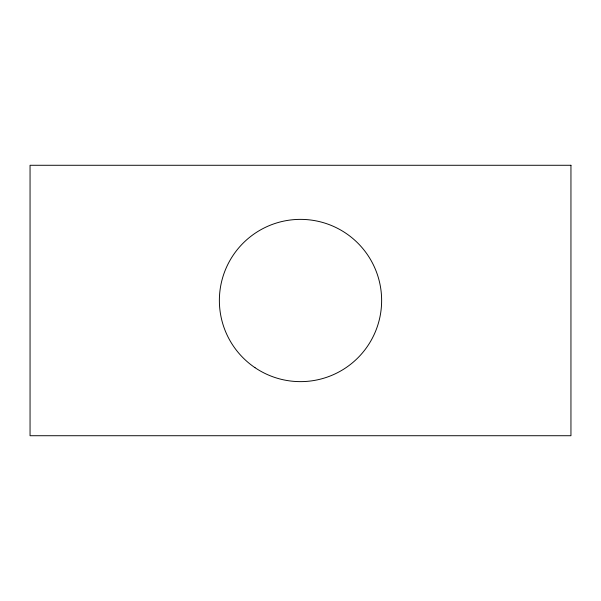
<?xml version="1.0" encoding="UTF-8"?>
<svg xmlns="http://www.w3.org/2000/svg" width="601" height="601" viewBox="0 0 601 601"><rect width="100%" height="100%" fill="white"/><g stroke="black" fill="none" stroke-linecap="round" stroke-linejoin="round"><path stroke-width="0.9" d="M570.95 165.275L30.05 165.275L30.05 435.725L570.95 435.725L570.95 165.275M255.027 367.692A81.135 81.135 0 0 0 381.425 306.285A81.135 81.135 0 0 0 265.049 227.524A81.135 81.135 0 0 0 255.027 367.692"/></g></svg>
